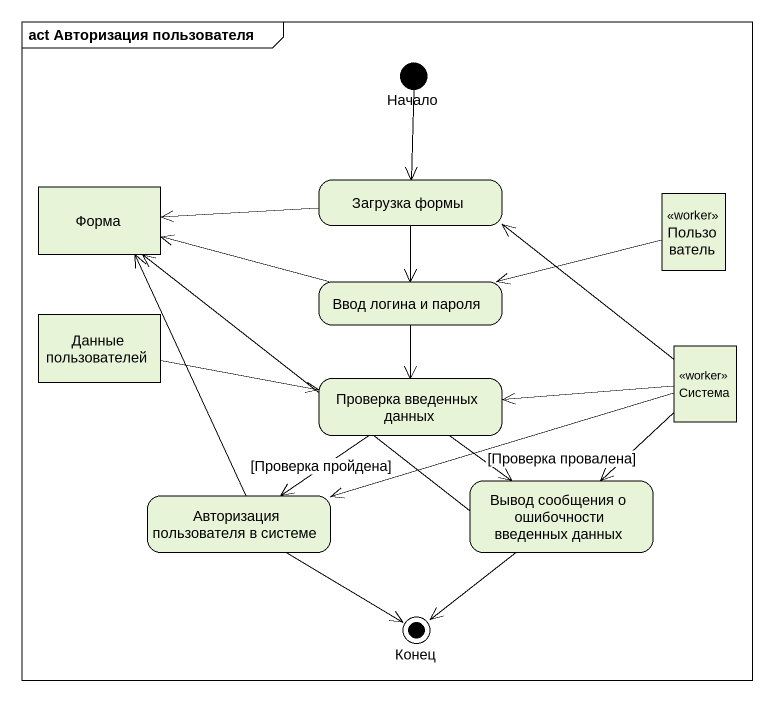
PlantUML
@startuml
mainframe act Авторизация пользователя
hide empty description
state Начало <<start>>
state Форма <<object>>
state "Загрузка формы" as Загрузка_формы
state Пользователь <<worker>>
state "Ввод логина и пароля" as Ввод_логина_и_пароля
state "Данные пользователей" as Данные_пользователей <<object>>
state Система <<worker>>
state "Проверка введенных данных" as Проверка_введенных_данных
state "Вывод сообщения о ошибочности введенных данных" as Вывод_сообщения_о
state "Авторизация пользователя в системе" as Авторизация_пользователя_в
state Конец <<end>>
Начало --> Загрузка_формы
Загрузка_формы -left-> Форма
Загрузка_формы --> Ввод_логина_и_пароля
Пользователь -left-> Ввод_логина_и_пароля
Ввод_логина_и_пароля -left-> Форма
Ввод_логина_и_пароля --> Проверка_введенных_данных
Данные_пользователей -right-> Проверка_введенных_данных
Система -up-> Загрузка_формы
Система -left-> Проверка_введенных_данных
Система --> Вывод_сообщения_о
Система -left-> Авторизация_пользователя_в
Проверка_введенных_данных --> Вывод_сообщения_о : [Проверка провалена]
Проверка_введенных_данных --> Авторизация_пользователя_в : [Проверка пройдена]
Вывод_сообщения_о -up-> Форма
Вывод_сообщения_о --> Конец
Авторизация_пользователя_в -up-> Форма
Авторизация_пользователя_в -right-> Конец
@enduml
